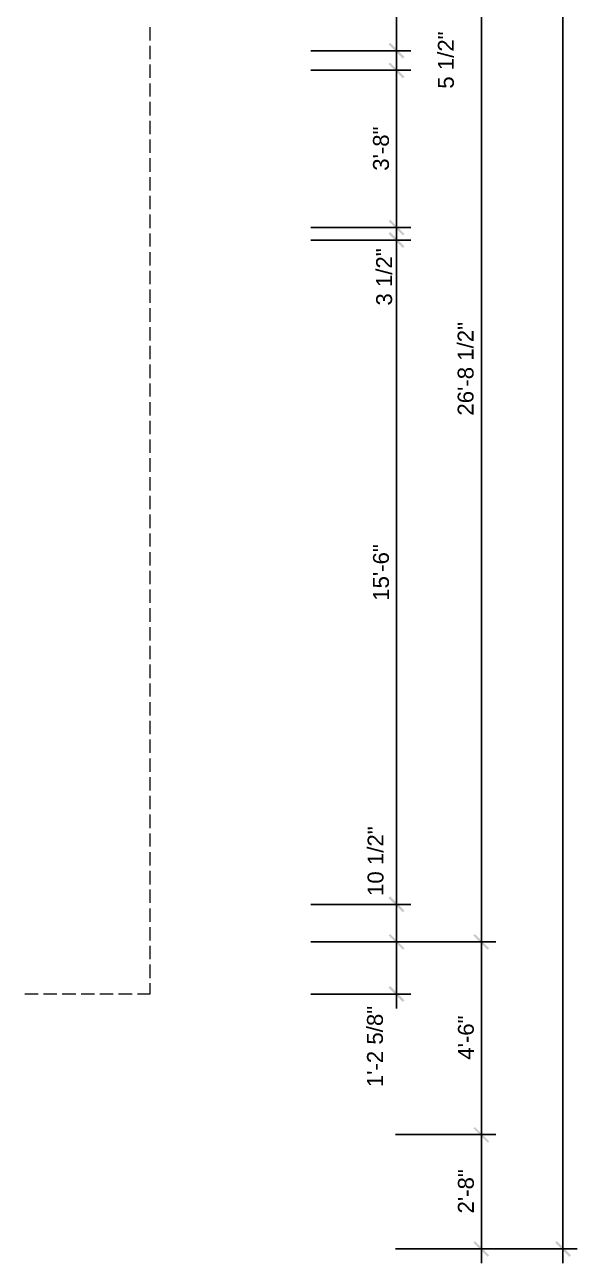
# Model space of a CAD drawing. Header units: millimetres. Extents: x 58 to 2247, y 57 to 1671.
# Drawn here: x 1490.5 to 1645.1, y 506.5 to 853.3 of the extents above; entities that cross this region are included whole.
import ezdxf

# ---------------------------------------------------------------- set-up
doc = ezdxf.new("R2010")
doc.units = ezdxf.units.MM
doc.header["$LTSCALE"] = 0.5
for name, color, linetype in [('main floor interior line', 6, 'CONTINUOUS'), ('PDF_Geometry', 7, 'Continuous'), ('PDF_Solid Fills', 7, 'Continuous'), ('PDF_Text', 7, 'Continuous')]:
    doc.layers.add(name, color=color, linetype=linetype)
doc.styles.add('PDF ArialMT', font='arial.ttf')

msp = doc.modelspace()

# ---------------------------------------------------------------- linework, layer by layer
at = {"layer": 'main floor interior line'}
for points in [[(1641.1, 1216.53), (1641.1, 506.53)], [(1618.3, 921.01), (1618.3, 592.53)], [(1594.54, 910.53), (1594.54, 841.97)], [(1594.54, 849.97), (1594.54, 836.53)], [(1598.54, 845.97), (1570.54, 845.97)], [(1594.54, 844.53), (1594.54, 792.53)], [(1598.54, 840.53), (1570.54, 840.53)], [(1598.54, 796.53), (1570.54, 796.53)], [(1594.54, 797.01), (1594.54, 603.01)], [(1598.54, 793.01), (1570.54, 793.01)], [(1594.54, 611.01), (1594.54, 592.53)], [(1598.54, 607.01), (1570.54, 607.01)], [(1594.54, 600.53), (1594.54, 577.89)], [(1618.3, 600.53), (1618.3, 538.53)], [(1598.54, 596.53), (1570.54, 596.53)], [(1622.3, 596.53), (1594.3, 596.53)], [(1570.54, 581.89), (1598.54, 581.89)], [(1618.3, 546.53), (1618.3, 506.53)], [(1622.3, 542.53), (1594.3, 542.53)], [(1594.3, 510.53), (1622.3, 510.53)], [(1617.1, 510.53), (1645.1, 510.53)]]:
    msp.add_lwpolyline(points, dxfattribs=at)
at = {"layer": 'PDF_Geometry', "lineweight": 5}
for points in [[(1641.1, 1216.53), (1641.1, 506.53)], [(1618.3, 921.01), (1618.3, 592.53)], [(1594.54, 910.53), (1594.54, 841.97)], [(1594.54, 849.97), (1594.54, 836.53)], [(1594.54, 844.53), (1594.54, 792.53)], [(1594.54, 789.01), (1594.54, 793.01), (1594.54, 796.53), (1594.54, 800.53)], [(1594.54, 797.01), (1594.54, 603.01)], [(1594.54, 611.01), (1594.54, 592.53)], [(1594.54, 600.53), (1594.54, 577.89)], [(1618.3, 600.53), (1618.3, 538.53)], [(1570.54, 581.89), (1598.54, 581.89)], [(1618.3, 546.53), (1618.3, 506.53)], [(1594.3, 510.53), (1622.3, 510.53)], [(1617.1, 510.53), (1645.1, 510.53)]]:
    msp.add_lwpolyline(points, dxfattribs=at)
at = {"layer": 'PDF_Geometry', "color": 9, "lineweight": 5, "true_color": 0xc2c2c2}
for points in [[(1525.5, 852.61), (1525.5, 848.85)], [(1525.5, 847.41), (1525.5, 843.65)], [(1525.5, 842.13), (1525.5, 838.37)], [(1525.5, 836.85), (1525.5, 833.17)], [(1525.5, 831.65), (1525.5, 827.89)], [(1525.5, 826.37), (1525.5, 822.61)], [(1525.5, 821.17), (1525.5, 817.41)], [(1525.5, 815.89), (1525.5, 812.13)], [(1525.5, 810.61), (1525.5, 806.85)], [(1525.5, 805.41), (1525.5, 801.65)], [(1525.5, 800.13), (1525.5, 796.37)], [(1525.5, 794.85), (1525.5, 791.17)], [(1525.5, 789.65), (1525.5, 785.89)], [(1525.5, 784.37), (1525.5, 780.61)], [(1525.5, 779.17), (1525.5, 775.41)], [(1525.5, 773.89), (1525.5, 770.13)], [(1525.5, 768.61), (1525.5, 764.85)], [(1525.5, 763.41), (1525.5, 759.65)], [(1525.5, 758.13), (1525.5, 754.37)], [(1525.5, 752.85), (1525.5, 749.17)], [(1525.5, 747.65), (1525.5, 743.89)], [(1525.5, 742.37), (1525.5, 738.61)], [(1525.5, 737.17), (1525.5, 733.41)], [(1525.5, 731.89), (1525.5, 728.13)], [(1525.5, 726.61), (1525.5, 722.85)], [(1525.5, 721.41), (1525.5, 717.65)], [(1525.5, 716.13), (1525.5, 712.37)], [(1525.5, 710.85), (1525.5, 707.17)], [(1525.5, 705.65), (1525.5, 701.89)], [(1525.5, 700.37), (1525.5, 696.61)], [(1525.5, 695.17), (1525.5, 691.41)], [(1525.5, 689.89), (1525.5, 686.13)], [(1525.5, 684.61), (1525.5, 680.85)], [(1525.5, 679.41), (1525.5, 675.65)], [(1525.5, 674.13), (1525.5, 670.37)], [(1525.5, 668.85), (1525.5, 665.17)], [(1525.5, 663.65), (1525.5, 659.89)], [(1525.5, 658.37), (1525.5, 654.61)], [(1525.5, 653.17), (1525.5, 649.41)], [(1525.5, 647.89), (1525.5, 644.13)], [(1525.5, 642.61), (1525.5, 638.85)], [(1525.5, 637.41), (1525.5, 633.65)], [(1525.5, 632.13), (1525.5, 628.37)], [(1525.5, 626.85), (1525.5, 623.17)], [(1525.5, 621.65), (1525.5, 617.89)], [(1525.5, 616.37), (1525.5, 612.61)], [(1525.5, 611.17), (1525.5, 607.41)], [(1525.5, 605.89), (1525.5, 602.13)], [(1525.5, 600.61), (1525.5, 596.93)], [(1525.5, 595.41), (1525.5, 591.65)], [(1525.5, 590.13), (1525.5, 586.37)], [(1525.5, 584.93), (1525.5, 581.89), (1522.06, 581.89)], [(1494.3, 581.89), (1490.54, 581.89)], [(1499.5, 581.89), (1495.74, 581.89)], [(1504.78, 581.89), (1501.02, 581.89)], [(1510.06, 581.89), (1506.3, 581.89)], [(1515.26, 581.89), (1511.5, 581.89)], [(1520.54, 581.89), (1516.78, 581.89)]]:
    msp.add_lwpolyline(points, dxfattribs=at)
at = {"layer": 'PDF_Geometry', "lineweight": 5}
for points in [[(1598.54, 845.97), (1570.54, 845.97)], [(1598.54, 840.53), (1570.54, 840.53)], [(1598.54, 796.53), (1570.54, 796.53)], [(1598.54, 793.01), (1570.54, 793.01)], [(1598.54, 607.01), (1570.54, 607.01)], [(1598.54, 596.53), (1570.54, 596.53)], [(1622.3, 596.53), (1594.3, 596.53)], [(1622.3, 542.53), (1594.3, 542.53)]]:
    msp.add_lwpolyline(points, close=True, dxfattribs=at)
at = {"layer": 'PDF_Solid Fills', "transparency": 33554559}
for points in [[(1592.78, 848.21), (1592.3, 847.81), (1596.78, 844.21)], [(1596.78, 844.21), (1592.3, 847.81), (1592.78, 848.21)], [(1592.3, 847.81), (1596.78, 844.21), (1596.3, 843.81)], [(1596.3, 843.81), (1596.78, 844.21), (1592.3, 847.81)], [(1592.78, 842.69), (1592.3, 842.29), (1596.78, 838.69)], [(1596.78, 838.69), (1592.3, 842.29), (1592.78, 842.69)], [(1592.3, 842.29), (1596.78, 838.69), (1596.3, 838.29)], [(1596.3, 838.29), (1596.78, 838.69), (1592.3, 842.29)], [(1592.78, 798.69), (1592.3, 798.29), (1596.78, 794.69)], [(1592.78, 798.69), (1592.3, 798.29), (1596.78, 794.69)], [(1592.3, 798.29), (1596.78, 794.69), (1596.3, 794.29)], [(1592.3, 798.29), (1596.78, 794.69), (1596.3, 794.29)], [(1596.78, 791.25), (1592.3, 794.77), (1592.78, 795.25)], [(1596.78, 791.25), (1592.3, 794.77), (1592.78, 795.25)], [(1596.3, 790.77), (1596.78, 791.25), (1592.3, 794.77)], [(1596.3, 790.77), (1596.78, 791.25), (1592.3, 794.77)], [(1592.78, 609.25), (1592.3, 608.77), (1596.78, 605.25)], [(1596.78, 605.25), (1592.3, 608.77), (1592.78, 609.25)], [(1592.3, 608.77), (1596.78, 605.25), (1596.3, 604.77)], [(1596.3, 604.77), (1596.78, 605.25), (1592.3, 608.77)], [(1592.78, 598.69), (1592.3, 598.29), (1596.78, 594.69)], [(1596.78, 594.69), (1592.3, 598.29), (1592.78, 598.69)], [(1592.3, 598.29), (1596.78, 594.69), (1596.3, 594.29)], [(1596.3, 594.29), (1596.78, 594.69), (1592.3, 598.29)], [(1616.46, 598.69), (1616.06, 598.29), (1620.46, 594.69)], [(1620.46, 594.69), (1616.06, 598.29), (1616.46, 598.69)], [(1616.06, 598.29), (1620.46, 594.69), (1620.06, 594.29)], [(1620.06, 594.29), (1620.46, 594.69), (1616.06, 598.29)], [(1592.78, 584.13), (1592.3, 583.65), (1596.78, 580.13)], [(1592.3, 583.65), (1596.78, 580.13), (1596.3, 579.65)], [(1616.46, 544.69), (1616.06, 544.29), (1620.46, 540.69)], [(1620.46, 540.69), (1616.06, 544.29), (1616.46, 544.69)], [(1616.06, 544.29), (1620.46, 540.69), (1620.06, 540.29)], [(1620.06, 540.29), (1620.46, 540.69), (1616.06, 544.29)], [(1616.46, 512.77), (1616.06, 512.29), (1620.46, 508.77)], [(1616.06, 512.29), (1620.46, 508.77), (1620.06, 508.29)], [(1639.34, 512.77), (1638.94, 512.29), (1643.34, 508.77)], [(1638.94, 512.29), (1643.34, 508.77), (1642.94, 508.29)]]:
    msp.add_solid(points, dxfattribs=at)

# ---------------------------------------------------------------- texts
at = {"layer": 'PDF_Text', "char_height": 4.452, "attachment_point": 4, "rotation": 90, "style": 'PDF ArialMT'}
for s, insert in [('5 1/2"', (1608.38, 835.36)), ('3\'-8"', (1590.22, 812.4)), ('3 1/2"', (1591.1, 774.64)), ('26\'-8 1/2"', (1613.9, 743.84)), ('15\'-6"', (1590.22, 692)), ('10 1/2"', (1588.7, 609.35)), ('1\'-2 5/8"', (1588.54, 555.83)), ('4\'-6"', (1613.98, 563.51)), ('2\'-8"', (1613.98, 520.47))]:
    msp.add_mtext(s, dxfattribs=dict(at, insert=insert))

doc.saveas('drawing.dxf')
